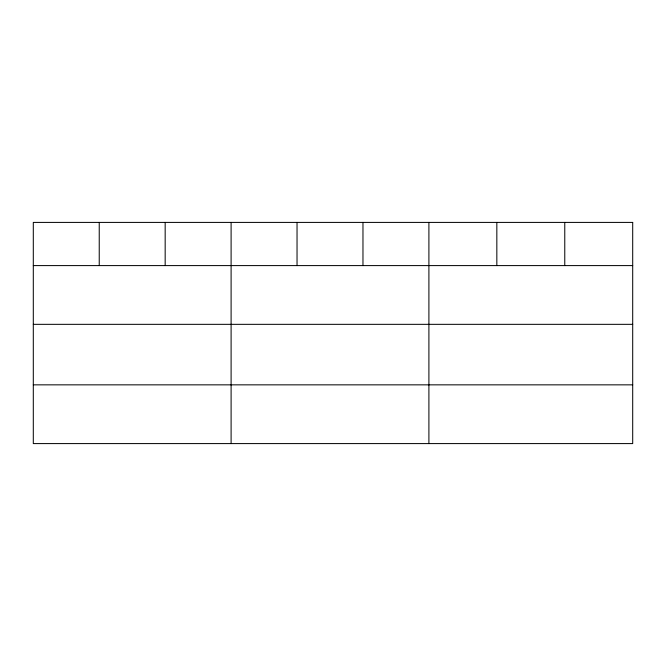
<?xml version="1.0" encoding="UTF-8"?>
<svg xmlns="http://www.w3.org/2000/svg" width="666" height="666" viewBox="0 0 666 666"><rect width="100%" height="100%" fill="white"/><g stroke="black" fill="none" stroke-linecap="round" stroke-linejoin="round"><path stroke-width="1" d="M33.3 265.592L632.7 265.592M33.3 324.334L632.7 324.334M33.3 384.848L632.7 384.848M564.768 222.411L564.768 265.592M496.836 222.411L496.836 265.592M428.904 222.411L428.904 443.589M362.97 222.411L362.97 265.592M297.036 222.411L297.036 265.592M231.102 222.411L231.102 443.589M165.168 222.411L165.168 265.592M99.234 222.411L99.234 265.592M632.7 222.411L33.3 222.411L33.3 443.589L632.7 443.589L632.7 222.411"/></g></svg>
